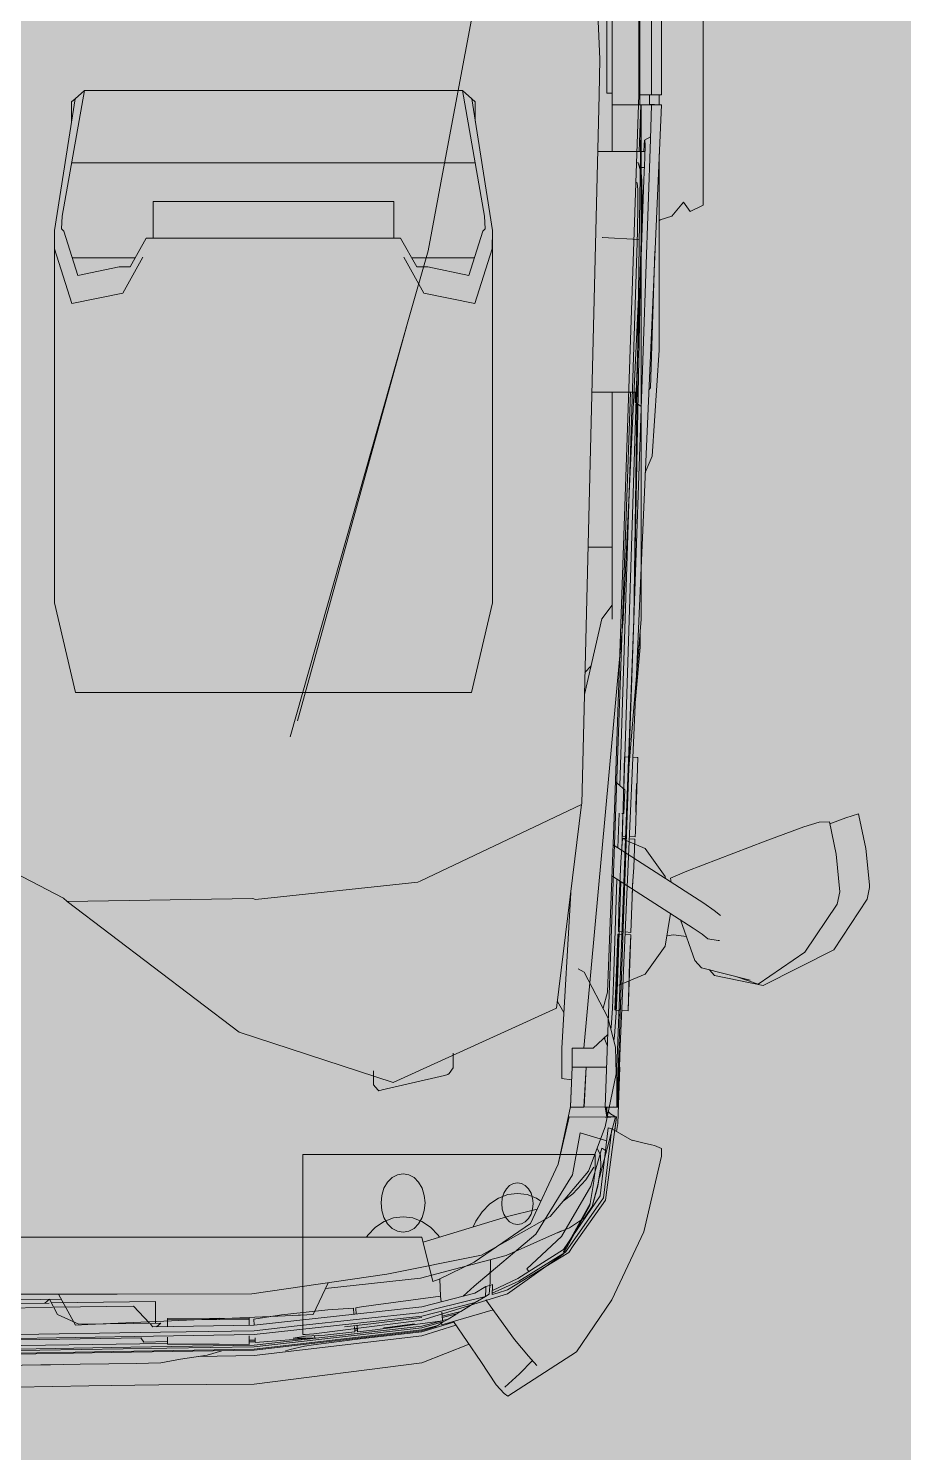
# Model space of a CAD drawing. Header units: millimetres. Extents: x -284281 to 1648660, y -821378 to -151356.
# Drawn here: x 375791 to 376384, y -259145 to -258179 of the extents above; entities that cross this region are included whole.
import ezdxf

# ---------------------------------------------------------------- set-up
doc = ezdxf.new("R2010")
doc.units = ezdxf.units.MM
doc.header["$MEASUREMENT"] = 0
doc.layers.add('Cars', color=7, linetype='Continuous')
doc.layers.add('Sols_ Dalles', color=7, linetype='Continuous')

# ---------------------------------------------------------------- blocks, each defined once
blk = doc.blocks.new('Dalle_42_2', base_point=(373845.1, -242189.97))
at = {"layer": 'Sols_ Dalles', "linetype": 'Continuous', "lineweight": 0, "true_color": 0x3b3937}
blk.add_hatch(color=250, dxfattribs=at).paths.add_polyline_path([(373845.1, -242189.97), (373845.1, -243089.97), (373845.1, -247964.95), (373845.1, -248864.95), (373845.1, -253964.95), (373845.1, -254864.95), (373845.1, -259739.95), (373845.1, -260639.95), (377135.1, -260639.95), (377135.1, -259739.95), (377135.1, -254864.95), (377135.1, -253964.95), (377135.1, -248864.95), (377135.1, -247964.95), (377135.1, -243089.97), (377135.1, -242189.97)])
blk = doc.blocks.new('tir daf01_2')
at = {"layer": 'Cars', "color": 7, "linetype": 'Continuous', "lineweight": 13}
for p, q in [((337.04, 1555.13), (302.74, 1532.38)), ((344.93, 1556.74), (337.04, 1555.13)), ((346.79, 1556.74), (344.93, 1556.74)), ((371.42, 1554.14), (346.79, 1556.74)), ((393.68, 1549.4), (371.42, 1554.14)), ((394.8, 1549.18), (392.25, 1540.61)), ((394.8, 1549.18), (393.68, 1549.4)), ((342, 1536.46), (333.66, 1534.78)), ((367.48, 1534.02), (342, 1536.46)), ((392.25, 1540.61), (388.11, 1529.68)), ((302.74, 1532.38), (278.36, 1484.57)), ((301.09, 1512.89), (333.66, 1534.78)), ((389.34, 1529.42), (367.48, 1534.02)), ((389.34, 1529.42), (389.3, 1522.51)), ((389.3, 1522.51), (386.03, 1512.19)), ((279.44, 1481.17), (301.09, 1512.89)), ((386.03, 1512.19), (376.33, 1485.88)), ((285.3, 1451.58), (278.36, 1484.57)), ((279.44, 1481.17), (284.38, 1466.65)), ((376.33, 1485.88), (364.23, 1453.99)), ((290.46, 1442.77), (282.09, 1475.68)), ((285.3, 1451.58), (289.07, 1448.24)), ((309, 1454.16), (308.97, 1454.93)), ((310.04, 1446.95), (309, 1454.16)), ((329.33, 1451.43), (325.83, 1455.6)), ((334.27, 1444.24), (329.33, 1451.43)), ((364.23, 1453.99), (355.88, 1432.77)), ((290.46, 1442.77), (295.52, 1438.33)), ((313.25, 1443.14), (310.04, 1446.95)), ((317.39, 1437.11), (313.25, 1443.14)), ((373.84, 1382.77), (334.27, 1444.24)), ((807.43, 1443.85), (803.33, 1435.07)), ((807.43, 1443.85), (813.28, 1443.85)), ((813.28, 1443.85), (824.73, 1443.85)), ((824.73, 1443.85), (841.27, 1443.85)), ((841.27, 1443.85), (862.19, 1443.85)), ((862.19, 1443.85), (886.57, 1443.85)), ((886.57, 1443.85), (913.34, 1443.85)), ((913.34, 1443.85), (941.33, 1443.85)), ((295.52, 1438.33), (322.88, 1428.58)), ((311.76, 1432.54), (312.8, 1423.66)), ((352.88, 1381.97), (317.39, 1437.11)), ((355.88, 1432.77), (351.22, 1421.67)), ((809.53, 1430.63), (800.07, 1422.67)), ((803.33, 1435.07), (809.53, 1430.63)), ((327.25, 1421.78), (305.23, 1418.18)), ((312.8, 1423.66), (312.14, 1419.31)), ((348.42, 1422.26), (351.22, 1421.67)), ((800.07, 1422.67), (797.53, 1414.71)), ((162.85, 1415.57), (111.43, 1403.56)), ((165.41, 1415.62), (162.85, 1415.57)), ((167.96, 1415.66), (165.41, 1415.62)), ((169.87, 1410.85), (167.96, 1415.66)), ((170.37, 1408.88), (169.87, 1410.85)), ((195.93, 1385.82), (875.67, 1415.56)), ((305.23, 1418.18), (286.22, 1404.52)), ((352.38, 1418.18), (350.89, 1418.42)), ((371.43, 1404.52), (352.38, 1418.18)), ((637.28, 1409.21), (709.33, 1414.11)), ((776.37, 1411.22), (683.58, 1408.09)), ((709.33, 1414.11), (719.47, 1414.11)), ((719.47, 1414.11), (739.31, 1414.11)), ((739.31, 1414.11), (767.97, 1414.11)), ((767.97, 1414.11), (804.21, 1414.11)), ((796.83, 1414.11), (797.53, 1414.71)), ((804.21, 1414.11), (842.38, 1414.11)), ((875.67, 1415.56), (875.69, 1410.81)), ((875.67, 1408.96), (875.67, 1415.56)), ((882.24, 1414.11), (875.68, 1414.11)), ((875.69, 1410.81), (875.69, 1407.6)), ((882.24, 1415.56), (882.24, 1408.96)), ((882.24, 1415.56), (1383.11, 1415.56)), ((111.43, 1403.56), (65.27, 1381.94)), ((171.79, 1402.96), (170.37, 1408.88)), ((173.5, 1395.7), (171.79, 1402.96)), ((286.22, 1404.52), (278.73, 1386.75)), ((377.49, 1390.15), (371.43, 1404.52)), ((404.14, 1383.92), (882.24, 1400.37)), ((790.87, 1402.13), (411.72, 1390.05)), ((425.72, 1393.56), (526.84, 1401.94)), ((425.72, 1393.56), (526.84, 1401.94)), ((472.4, 1397.92), (507.78, 1401.11)), ((526.84, 1401.94), (484.76, 1398.46)), ((507.78, 1401.11), (516.73, 1401.11)), ((544.68, 1401.94), (526.84, 1401.94)), ((875.67, 1401.94), (526.84, 1396.89)), ((526.84, 1401.94), (544.68, 1401.94)), ((526.84, 1396.89), (785.17, 1401.94)), ((745.18, 1400.05), (526.84, 1389.74)), ((563.94, 1401.94), (544.68, 1401.94)), ((544.68, 1401.94), (563.94, 1401.94)), ((564.43, 1401.94), (563.94, 1401.94)), ((563.94, 1401.94), (594.53, 1401.94)), ((594.53, 1401.94), (648.01, 1401.94)), ((626.36, 1404.65), (637.28, 1409.21)), ((648.01, 1401.94), (725.24, 1401.94)), ((671.02, 1401.79), (673.9, 1397.81)), ((682.29, 1407.1), (683.58, 1408.09)), ((700.73, 1399.42), (824.69, 1403.71)), ((725.24, 1401.94), (785.17, 1401.94)), ((785.67, 1375.61), (784.19, 1400.17)), ((785.17, 1401.94), (875.67, 1401.94)), ((811.75, 1402.42), (790.87, 1402.13)), ((824.24, 1402.27), (811.75, 1402.42)), ((829.67, 1401.75), (824.24, 1402.27)), ((824.69, 1403.71), (839.6, 1404.26)), ((836.6, 1399.7), (829.67, 1401.75)), ((833.13, 1404.02), (833.16, 1402.23)), ((833.16, 1402.23), (833.16, 1402.19)), ((839.6, 1404.26), (848.45, 1404.48)), ((843.96, 1372.41), (843.96, 1404.37)), ((848.45, 1403.88), (843.96, 1403.65)), ((843.96, 1400.45), (875.64, 1401.57)), ((848.45, 1404.48), (851.72, 1404.4)), ((851.72, 1404.19), (848.45, 1403.88)), ((853.87, 1408.13), (851.72, 1404.19)), ((875.64, 1401.57), (875.67, 1401.57)), ((875.67, 1382.15), (875.64, 1401.57)), ((875.67, 1408.9), (875.67, 1408.96)), ((875.67, 1407.51), (875.67, 1408.9)), ((875.67, 1407.6), (882.24, 1407.6)), ((875.67, 1400.15), (875.67, 1407.51)), ((875.67, 1401.25), (875.67, 1401)), ((875.67, 1401), (875.67, 1400.94)), ((882.24, 1408.96), (882.24, 1401)), ((882.24, 1408.86), (882.24, 1406.47)), ((882.24, 1408.86), (1383.11, 1408.86)), ((882.24, 1406.47), (882.24, 1400.37)), ((882.24, 1400.37), (1549.63, 1400.37)), ((180.19, 1383.9), (173.44, 1395.81)), ((628.62, 1392.81), (195.96, 1377.47)), ((526.84, 1396.89), (222.89, 1385.47)), ((259.42, 1387.64), (425.72, 1393.56)), ((261.52, 1388.69), (261.19, 1393.11)), ((261.2, 1393.11), (261.19, 1393.11)), ((312.72, 1394.83), (261.2, 1393.11)), ((294.02, 1394), (261.2, 1393.11)), ((312.72, 1394.83), (294.02, 1394)), ((312.72, 1394.83), (313, 1390.94)), ((338.4, 1395.78), (314.45, 1394.88)), ((314.45, 1394.88), (314.74, 1391.02)), ((350.36, 1396.2), (338.4, 1395.78)), ((346.38, 1395.92), (338.4, 1395.78)), ((358.42, 1396.77), (346.38, 1395.92)), ((377.59, 1397.6), (358.42, 1396.77)), ((377.59, 1397.6), (377.88, 1393.78)), ((378.04, 1391.65), (378.23, 1389.15)), ((382.88, 1397.97), (379.18, 1397.77)), ((379.38, 1393.85), (379.18, 1397.77)), ((379.62, 1389.32), (379.5, 1391.7)), ((390.38, 1398.25), (382.88, 1397.97)), ((432.99, 1399.52), (390.38, 1398.25)), ((433.5, 1390.66), (390.88, 1389.39)), ((395.18, 1390.16), (411.2, 1390.67)), ((395.93, 1398.17), (395.92, 1398.24)), ((399.66, 1398.21), (395.93, 1398.17)), ((415.32, 1398.68), (399.66, 1398.21)), ((411.2, 1390.67), (416.57, 1384.35)), ((413.93, 1387.45), (789.52, 1399.41)), ((433.05, 1399.1), (432.99, 1399.52)), ((433.2, 1396.2), (433.05, 1399.1)), ((433.34, 1393.56), (433.5, 1390.66)), ((680.7, 1394.66), (628.62, 1392.81)), ((673.9, 1398.02), (677.17, 1398.34)), ((677.17, 1397.73), (673.9, 1397.81)), ((677.17, 1398.34), (685.91, 1398.79)), ((680.7, 1397.82), (677.17, 1397.73)), ((680.7, 1368.39), (680.7, 1398.52)), ((685.91, 1398.79), (700.73, 1399.42)), ((789.52, 1399.41), (807.98, 1399.65)), ((807.98, 1399.65), (818.02, 1399.53)), ((818.02, 1399.53), (822.73, 1399.1)), ((822.73, 1399.1), (823.02, 1398.33)), ((65.27, 1381.94), (30.09, 1358.12)), ((181.25, 1382.04), (134.61, 1376.36)), ((189.48, 1384.42), (148.2, 1373.6)), ((179.5, 1385.13), (185, 1385.98)), ((180.15, 1383.99), (189.31, 1385.14)), ((181.25, 1382.04), (180.19, 1383.9)), ((181.85, 1379.55), (181.25, 1382.04)), ((182.63, 1377.35), (218.46, 1384.86)), ((185, 1385.98), (223.04, 1387.41)), ((189.1, 1377.48), (189.1, 1381.24)), ((189.31, 1385.14), (189.31, 1385.13)), ((189.31, 1385.13), (189.32, 1385.11)), ((189.32, 1385.11), (189.32, 1384.38)), ((191.39, 1381.09), (189.48, 1384.42)), ((193.14, 1379.55), (191.39, 1381.09)), ((195.91, 1384.76), (195.74, 1378.54)), ((243.68, 1387.91), (195.91, 1386.17)), ((195.92, 1378.36), (195.91, 1386.17)), ((195.93, 1385.47), (196.24, 1382.76)), ((222.89, 1385.47), (195.93, 1385.47)), ((196.24, 1382.76), (196.01, 1362.88)), ((218.46, 1384.86), (236.64, 1384.48)), ((223.04, 1387.39), (223.04, 1387.15)), ((526.84, 1389.74), (236.02, 1363.05)), ((236.64, 1384.48), (256.8, 1379.34)), ((244.34, 1383.8), (241.15, 1383.34)), ((259.93, 1384.99), (244.34, 1383.8)), ((249.06, 1381.31), (250.09, 1381.46)), ((250.09, 1381.46), (263, 1382.44)), ((257.31, 1386.76), (259.42, 1387.64)), ((280.33, 1385.87), (259.93, 1384.99)), ((261.6, 1387.62), (261.83, 1384.46)), ((313.32, 1386.5), (261.83, 1384.46)), ((261.83, 1384.46), (261.87, 1384)), ((261.87, 1384), (294.63, 1385.33)), ((263, 1382.44), (280.62, 1383.2)), ((273.91, 1378.97), (404.14, 1383.92)), ((348.97, 1388.05), (280.33, 1385.87)), ((280.62, 1383.2), (350.65, 1385.43)), ((294.63, 1385.26), (294.6, 1385.76)), ((294.63, 1385.33), (313.35, 1386.02)), ((313.32, 1386.5), (313.11, 1389.4)), ((313.32, 1386.4), (313.32, 1386.5)), ((313.35, 1386.02), (313.32, 1386.4)), ((314.86, 1389.46), (315.09, 1386.43)), ((332.65, 1386.76), (315.09, 1386.43)), ((362.14, 1388.03), (332.65, 1386.76)), ((346.48, 1387.35), (346.37, 1387.35)), ((346.62, 1387.36), (346.48, 1387.35)), ((378.23, 1389.15), (362.14, 1388.03)), ((395.15, 1389.52), (370.01, 1388.72)), ((371.7, 1386.1), (395.29, 1386.86)), ((379.64, 1389.2), (379.62, 1389.32)), ((383.36, 1389.22), (379.64, 1389.2)), ((390.88, 1389.39), (383.36, 1389.22)), ((395.1, 1388.7), (395.18, 1390.16)), ((526.84, 1382.15), (544.68, 1382.15)), ((536.36, 1382.15), (526.98, 1375.24)), ((544.68, 1382.15), (563.94, 1382.15)), ((563.94, 1382.15), (594.53, 1382.15)), ((575.68, 1365.81), (575.68, 1382.15)), ((594.53, 1382.15), (648.01, 1382.15)), ((648.01, 1382.15), (680.7, 1382.15)), ((843.96, 1382.15), (875.67, 1382.15)), ((875.67, 1382.15), (882.27, 1382.15)), ((882.27, 1382.15), (1010.75, 1382.15)), ((883.45, 1382.15), (883.45, 1378.56)), ((134.61, 1376.36), (97.64, 1350.54)), ((99.56, 1349.24), (135.9, 1374.02)), ((128.57, 1368.74), (142.48, 1372.51)), ((143.21, 1372.41), (128.57, 1368.74)), ((135.9, 1374.02), (181.85, 1379.55)), ((168.08, 1375.19), (142.46, 1367.65)), ((142.48, 1372.51), (155.59, 1374.4)), ((155.59, 1374.4), (143.21, 1372.41)), ((147.93, 1373.29), (148.2, 1373.6)), ((152.49, 1366.21), (182.63, 1377.35)), ((163.43, 1374.24), (155.59, 1374.4)), ((163.43, 1374.24), (168.18, 1372.01)), ((166.65, 1377.72), (167.91, 1375.65)), ((167.91, 1375.65), (168.08, 1375.19)), ((173.14, 1378.5), (178.5, 1360.56)), ((189.45, 1353.1), (189.1, 1377.48)), ((189.31, 1378.53), (189.31, 1378.52)), ((189.31, 1378.52), (195.12, 1378.22)), ((195.96, 1377.47), (189.4, 1378.51)), ((193.56, 1378.69), (195.93, 1378.18)), ((195.92, 1378.54), (194.28, 1378.54)), ((195.92, 1378.36), (194.98, 1378.39)), ((195.72, 1377.51), (195.71, 1377.48)), ((196.01, 1362.88), (196.18, 1377.48)), ((223.04, 1378.43), (223.04, 1364.5)), ((245.13, 1379.22), (236.02, 1369.3)), ((242.97, 1376.86), (237.25, 1378.94)), ((241.73, 1377.31), (243.4, 1377.33)), ((256.8, 1379.34), (287.39, 1363.3)), ((263.2, 1375.99), (273.91, 1378.97)), ((526.98, 1375.24), (475.69, 1363.35)), ((785.67, 1375.31), (785.67, 1375.61)), ((888.8, 1378.56), (883.45, 1378.56)), ((990.3, 1378.56), (888.8, 1378.56)), ((129.35, 1367.14), (96.21, 1348.87)), ((97.63, 1348.93), (130.67, 1367.22)), ((142.46, 1367.65), (108.3, 1347.95)), ((120.84, 1363.36), (114.16, 1353.21)), ((128.57, 1368.74), (120.84, 1363.36)), ((121.9, 1340.18), (152.49, 1366.21)), ((144.16, 1369.43), (129.35, 1367.14)), ((130.67, 1367.22), (132.02, 1367.44)), ((137.29, 1355.58), (146.74, 1364.45)), ((149.55, 1370.25), (144.16, 1369.43)), ((146.74, 1364.45), (155.32, 1369.77)), ((153.06, 1370.77), (149.55, 1370.25)), ((163.86, 1370.77), (153.06, 1370.77)), ((163.86, 1370.76), (163.86, 1370.48)), ((163.86, 1370.48), (163.86, 1369.37)), ((163.86, 1369.37), (163.86, 1367.22)), ((163.86, 1367.22), (163.86, 1348.96)), ((223.04, 1364.5), (196.01, 1362.95)), ((223.04, 1364.5), (196.01, 1363.23)), ((196.07, 1353.87), (196.01, 1362.88)), ((196.01, 1362.88), (196.07, 1353.87)), ((223.04, 1364.5), (222.98, 1355.08)), ((223.04, 1355.08), (223.04, 1364.5)), ((236.01, 1363.05), (236.03, 1355.08)), ((236.02, 1369.3), (236.03, 1355.08)), ((401.17, 1361.52), (263, 1344.49)), ((287.39, 1363.3), (289.74, 1359.22)), ((490.74, 1363.72), (495.25, 1367.88)), ((30.09, 1358.12), (0, 1311.48)), ((150.17, 1355.35), (109.77, 1330.53)), ((114.16, 1353.21), (110.88, 1345.08)), ((132.25, 1348.99), (137.29, 1355.58)), ((178.5, 1360.56), (150.17, 1355.35)), ((196.44, 1353.87), (157.32, 1345.54)), ((157.32, 1345.54), (189.45, 1353.08)), ((189.45, 1353.08), (189.45, 1353.1)), ((222.98, 1355.08), (196.07, 1353.87)), ((196.07, 1353.87), (222.98, 1355.08)), ((222.98, 1355.08), (196.44, 1353.87)), ((214.47, 1354.69), (215.45, 1348.14)), ((232, 1355.08), (222.98, 1355.08)), ((222.98, 1355.08), (232, 1355.08)), ((236.03, 1355.08), (232, 1355.08)), ((232, 1355.08), (236.03, 1355.08)), ((236.03, 1348.14), (341.4, 1354.15)), ((69.42, 1311.24), (96.21, 1348.87)), ((97.64, 1350.54), (77.97, 1318.84)), ((79.7, 1318.25), (99.56, 1349.24)), ((108.3, 1347.95), (86.47, 1324.31)), ((112.13, 1347.9), (95.49, 1310.33)), ((157.32, 1345.54), (117.1, 1326.81)), ((117.13, 1326.86), (157.32, 1345.54)), ((163.86, 1348.96), (163.86, 1311.31)), ((263, 1344.49), (212.7, 1233.74)), ((215.45, 1348.14), (236.03, 1348.14)), ((260.06, 1349.51), (267.55, 1345.05)), ((95.66, 1293.64), (121.9, 1340.18)), ((134.28, 1330.83), (132.25, 1333.87)), ((15.16, 1319.49), (24.14, 1328.12)), ((27.11, 1325.48), (20.77, 1331.12)), ((38.39, 1316.01), (27.11, 1325.48)), ((109.77, 1330.53), (74.57, 1288.74)), ((84.49, 1325.72), (86.47, 1324.31)), ((90.91, 1288.7), (117.13, 1326.86)), ((118.3, 1323.32), (116.89, 1320.75)), ((120.55, 1325.52), (118.3, 1323.32)), ((123.48, 1327.21), (120.55, 1325.52)), ((121.8, 1311.29), (126.81, 1331.34)), ((126.89, 1328.27), (123.48, 1327.21)), ((130.56, 1328.63), (126.89, 1328.27)), ((134.22, 1328.27), (130.56, 1328.63)), ((137.63, 1327.21), (134.22, 1328.27)), ((136.69, 1324.53), (134.28, 1330.83)), ((137.5, 1318), (136.69, 1324.53)), ((140.56, 1325.52), (137.63, 1327.21)), ((142.81, 1323.32), (140.56, 1325.52)), ((144.22, 1320.75), (142.81, 1323.32)), ((836.12, 1268.58), (1166.78, 1330.49)), ((6.08, 1309.4), (15.16, 1319.49)), ((65.45, 1296.55), (38.39, 1316.01)), ((77.97, 1318.84), (69.75, 1300.94)), ((71.59, 1301), (79.7, 1318.25)), ((116.89, 1320.75), (116.41, 1318)), ((116.41, 1318), (116.89, 1315.25)), ((116.89, 1315.25), (118.3, 1312.69)), ((136.69, 1311.48), (137.5, 1318)), ((142.81, 1312.69), (144.22, 1315.25)), ((144.7, 1318), (144.22, 1320.75)), ((144.22, 1315.25), (144.7, 1318)), ((0, 1311.48), (1.81, 1308.92)), ((1.81, 1308.92), (7.64, 1303.66)), ((7.64, 1303.66), (23.6, 1293.23)), ((51.47, 1253.17), (69.42, 1311.24)), ((95.49, 1310.33), (80.02, 1252.2)), ((104.55, 1253.99), (121.8, 1311.29)), ((118.3, 1312.69), (120.55, 1310.49)), ((120.55, 1310.49), (123.48, 1308.8)), ((123.48, 1308.8), (126.89, 1307.74)), ((126.89, 1307.74), (130.56, 1307.38)), ((130.36, 1299.32), (134.28, 1305.18)), ((130.56, 1307.38), (134.22, 1307.74)), ((134.22, 1307.74), (137.63, 1308.8)), ((134.28, 1305.18), (136.69, 1311.48)), ((137.63, 1308.8), (140.56, 1310.49)), ((140.56, 1310.49), (142.81, 1312.69)), ((163.86, 1311.31), (163.86, 1253.21)), ((48.3, 1266.76), (58.58, 1301.49)), ((63.49, 1289.42), (67.71, 1296.37)), ((67.71, 1296.37), (69.17, 1298.76)), ((69.17, 1298.76), (77.35, 1299.47)), ((69.77, 1289.07), (74.32, 1296.55)), ((77.35, 1299.47), (92.65, 1299.64)), ((118.59, 1289.73), (125.07, 1294.11)), ((125.07, 1294.11), (130.36, 1299.32)), ((477.11, 1286.78), (537.81, 1301.06)), ((537.81, 1301.06), (790.25, 1301.06)), ((777.97, 1300.9), (740.97, 1289.21)), ((790.25, 1301.06), (777.97, 1300.9)), ((790.25, 1301.06), (879.74, 1286.98)), ((22.73, 1253.13), (35.24, 1285.19)), ((23.6, 1293.23), (50.61, 1274.56)), ((54.28, 1253.18), (63.49, 1289.42)), ((57.54, 1279.62), (63.07, 1288.72)), ((60.65, 1253.18), (69.77, 1289.07)), ((63.07, 1288.72), (63.32, 1288.73)), ((74.57, 1288.74), (67.77, 1281.19)), ((79.26, 1264.89), (90.89, 1288.67)), ((82.75, 1229.42), (95.66, 1293.64)), ((90.89, 1288.67), (90.91, 1288.7)), ((114.79, 1287.99), (118.59, 1289.73)), ((477.11, 1286.78), (477.11, 1018.36)), ((747.98, 1254.61), (740.97, 1289.21)), ((771.81, 1288.88), (771.81, 1246.31)), ((836.18, 1289.35), (836.18, 1015.79)), ((864.51, 1289.37), (877.64, 1289.37)), ((877.64, 1289.37), (879.74, 1286.98)), ((879.74, 1286.98), (885.21, 1280.73)), ((40.97, 1253.19), (48.12, 1276.28)), ((43.73, 1253.19), (50.31, 1274.77)), ((52.27, 1270.95), (55.45, 1276.19)), ((53.29, 1266.97), (55.88, 1276.89)), ((54.24, 1266.9), (57.54, 1279.62)), ((55.45, 1276.19), (55.7, 1276.2)), ((55.88, 1276.89), (57.11, 1278.92)), ((57.11, 1278.92), (57.36, 1278.93)), ((45, 1221.57), (51.08, 1267.11)), ((46.47, 1253.19), (50.56, 1268.14)), ((47.5, 1253.19), (50.93, 1265.97)), ((48.04, 1263.98), (50.13, 1267.43)), ((48.3, 1266.76), (49.46, 1266.34)), ((50.13, 1267.43), (50.37, 1267.45)), ((50.56, 1268.14), (51.84, 1270.24)), ((51.08, 1267.11), (51.89, 1267.08)), ((51.23, 1267.1), (52.27, 1270.95)), ((51.84, 1270.24), (52.08, 1270.25)), ((51.89, 1267.08), (56.99, 1266.7)), ((67.88, 1265.87), (61.79, 1220.34)), ((67.88, 1265.87), (63.95, 1266.17)), ((79.25, 1265.43), (67.86, 1265.77)), ((79.26, 1264.89), (77.82, 1260.58)), ((79.25, 1265.43), (79.26, 1264.89)), ((107.93, 1265.23), (109.26, 1264.33)), ((217.52, 1268.57), (207.67, 1226.31)), ((218.15, 1270.85), (217.52, 1268.57)), ((218.69, 1271.61), (218.15, 1270.85)), ((222.7, 1274.47), (218.69, 1271.61)), ((226.23, 1274.47), (222.7, 1274.47)), ((232.54, 1274.47), (226.23, 1274.47)), ((776.62, 1257.44), (836.12, 1268.58)), ((46.96, 1262.21), (44.29, 1253.19)), ((44.94, 1253.19), (48.04, 1263.98)), ((47.61, 1263.28), (46.96, 1262.21)), ((47.61, 1263.28), (47.84, 1263.29)), ((107.79, 1253.19), (77.82, 1260.58)), ((109.26, 1264.33), (114.55, 1259.12)), ((114.55, 1259.12), (118.46, 1253.27)), ((131, 1255.36), (125.86, 1254.85)), ((136.15, 1254.85), (131, 1255.36)), ((731.58, 1244.66), (776.62, 1257.44)), ((8.26, 1139.47), (22.73, 1253.13)), ((27.62, 1139.44), (40.97, 1253.19)), ((44.29, 1253.19), (31.22, 1139.44)), ((31.9, 1139.44), (44.94, 1253.19)), ((33.51, 1139.44), (46.47, 1253.19)), ((34.59, 1139.44), (47.5, 1253.19)), ((39.07, 1213.14), (43.73, 1253.19)), ((41.73, 1139.44), (54.28, 1253.18)), ((42.32, 1179.92), (51.47, 1253.17)), ((46.92, 1231.42), (49.15, 1248.16)), ((48.09, 1139.44), (60.65, 1253.18)), ((53.41, 1253.19), (49.15, 1218.58)), ((80.02, 1252.2), (73.13, 1187.86)), ((107.79, 1139.44), (107.79, 1253.19)), ((113.8, 1247.9), (111.81, 1244.3)), ((116.96, 1250.99), (113.8, 1247.9)), ((121.07, 1253.36), (116.96, 1250.99)), ((118.46, 1253.27), (120.87, 1246.97)), ((120.87, 1246.97), (121.68, 1240.44)), ((125.86, 1254.85), (121.07, 1253.36)), ((140.94, 1253.36), (136.15, 1254.85)), ((145.05, 1250.99), (140.94, 1253.36)), ((148.21, 1247.9), (145.05, 1250.99)), ((150.19, 1244.3), (148.21, 1247.9)), ((163.86, 1253.21), (163.86, 1218.58)), ((747.98, 1254.61), (772.21, 1241.04)), ((111.81, 1244.3), (111.14, 1240.44)), ((111.14, 1240.44), (111.81, 1236.58)), ((111.81, 1236.58), (113.8, 1232.98)), ((121.68, 1240.44), (120.87, 1233.92)), ((148.21, 1232.98), (150.19, 1236.58)), ((150.87, 1240.44), (150.19, 1244.3)), ((150.19, 1236.58), (150.87, 1240.44)), ((447.05, 1163.92), (731.58, 1244.66)), ((725.85, 1243.03), (457.87, 1168.98)), ((46.12, 1227.45), (46.26, 1227.45)), ((46.26, 1227.45), (46.92, 1231.42)), ((69.3, 1137.85), (82.75, 1229.42)), ((113.8, 1232.98), (116.96, 1229.89)), ((118.46, 1227.62), (114.55, 1221.76)), ((116.96, 1229.89), (121.07, 1227.52)), ((120.87, 1233.92), (118.46, 1227.62)), ((121.07, 1227.52), (125.86, 1226.03)), ((136.15, 1226.03), (140.94, 1227.52)), ((140.94, 1227.52), (145.05, 1229.89)), ((145.05, 1229.89), (148.21, 1232.98)), ((207.67, 1226.31), (207.09, 1224.04)), ((212.7, 1233.74), (246.86, 1129.34)), ((809.96, 1234.17), (785.17, 1234.17)), ((809.96, 1070.98), (809.96, 1234.17)), ((44.03, 1213.54), (45, 1221.57)), ((49.15, 1218.58), (47.02, 1200.84)), ((61.79, 1220.34), (60.62, 1212.32)), ((109.26, 1216.55), (107.79, 1215.56)), ((114.55, 1221.76), (109.26, 1216.55)), ((125.86, 1226.03), (131, 1225.52)), ((131, 1225.52), (136.15, 1226.03)), ((163.86, 1218.58), (163.86, 1200.84)), ((207.09, 1224.04), (207.63, 1223.28)), ((207.63, 1223.28), (211.21, 1220.42)), ((211.21, 1220.42), (214.74, 1220.42)), ((214.74, 1220.42), (220.64, 1220.42)), ((36.72, 1193.52), (39.07, 1213.14)), ((41.47, 1187.32), (43.72, 1207.81)), ((43.68, 1209.57), (44.03, 1213.54)), ((43.68, 1209.57), (47.85, 1209.26)), ((47.21, 1207.6), (43.72, 1207.81)), ((44.57, 1207.76), (44.77, 1209.49)), ((45.59, 1207.7), (45.78, 1209.41)), ((59.73, 1206.82), (55.56, 1207.08)), ((55.73, 1208.66), (59.67, 1208.37)), ((59.67, 1208.37), (59.91, 1208.36)), ((60.62, 1212.32), (59.91, 1208.36)), ((59.73, 1206.82), (58.64, 1189.54)), ((163.86, 1200.84), (163.86, 1189.57)), ((34.93, 1179.81), (36.72, 1193.52)), ((58.64, 1189.54), (55.18, 1158.01)), ((76.9, 1189.62), (55.29, 1179.54)), ((163.86, 1189.57), (163.86, 1184.43)), ((33.99, 1173.58), (34.93, 1179.81)), ((36.31, 1140.31), (39.65, 1180.56)), ((39.35, 1173.94), (39.65, 1180.56)), ((41.05, 1180.47), (39.65, 1180.56)), ((40.68, 1174.38), (41.47, 1187.32)), ((41.77, 1174.1), (42.32, 1179.92)), ((54.92, 1171.03), (55.29, 1179.54)), ((163.86, 1184.43), (163.86, 1175.09)), ((31.74, 1163.93), (33.99, 1173.58)), ((39.35, 1165.89), (40.68, 1174.38)), ((39.35, 1165.89), (39.35, 1173.94)), ((41.75, 1172.45), (41.77, 1174.1)), ((41.75, 1172.45), (163.86, 1172.45)), ((48.54, 1026.86), (54.92, 1171.03)), ((54.92, 1171.03), (54.84, 1169.26)), ((163.86, 1175.09), (163.86, 1172.45)), ((30.79, 1160.81), (31.74, 1163.93)), ((447.03, 1163.91), (447.05, 1163.92)), ((55.18, 1158.01), (52.32, 1139.32)), ((7.69, 1074.87), (8.26, 1139.47)), ((27.01, 1102.04), (27.62, 1139.44)), ((31.22, 1139.44), (29.63, 1042.58)), ((30.34, 1044.31), (31.9, 1139.44)), ((32.05, 1050.65), (33.51, 1139.44)), ((33.22, 1055.91), (34.59, 1139.44)), ((39.67, 1140.1), (36.31, 1140.31)), ((36.83, 1136.03), (36.89, 1139.44)), ((36.89, 1139.44), (36.98, 1140.27)), ((37.89, 1136.03), (37.94, 1139.44)), ((37.94, 1139.44), (38.03, 1140.2)), ((40.61, 1071.18), (41.73, 1139.44)), ((46.97, 1070.94), (48.09, 1139.44)), ((52.32, 1139.32), (48.11, 1139.58)), ((107.79, 778.46), (107.79, 1139.44)), ((35.16, 1136.03), (35.17, 1115.91)), ((40.88, 1136.03), (35.16, 1136.03)), ((51.92, 1136.03), (48.04, 1136.03)), ((51.92, 1136.03), (51.84, 1080.71)), ((52.13, 1136.03), (51.92, 1136.03)), ((52.85, 1136.03), (52.13, 1136.03)), ((52.85, 1136.03), (52.13, 1136.03)), ((52.72, 1115.91), (52.85, 1136.03)), ((69.29, 1046.71), (69.3, 1137.85)), ((246.86, 1129.34), (335.32, 1012.76)), ((30.86, 1117.55), (27.84, 1107.58)), ((35.17, 1115.91), (35.17, 1080.71)), ((52.85, 1115.91), (51.89, 1115.91)), ((52.72, 1080.71), (52.85, 1115.91)), ((27.84, 1107.58), (25.16, 1089.7)), ((25.16, 1089.7), (22.55, 1076.27)), ((7.43, 1058.52), (7.69, 1074.87)), ((22.55, 1076.27), (22.28, 1059.49)), ((39.97, 1080.71), (35.17, 1080.71)), ((35.62, 1061.98), (35.93, 1080.71)), ((36.72, 1064.64), (36.98, 1080.71)), ((47.01, 1073.33), (49.56, 1076.29)), ((51.84, 1080.71), (47.13, 1080.71)), ((49.56, 1076.29), (48.92, 1020.69)), ((49.52, 1072.67), (64.32, 1072.67)), ((52.72, 1080.71), (51.84, 1080.71)), ((64.32, 1072.67), (63.2, 1002.22)), ((39.59, 1063.24), (35, 778.46)), ((35.81, 778.46), (40.61, 1071.18)), ((36.72, 1064.64), (39.58, 1062.78)), ((48.84, 1069.18), (46.97, 1070.94)), ((61.11, 1057.68), (49.47, 1068.59)), ((772.21, 1064.1), (747.98, 1050.53)), ((785.17, 1070.98), (809.96, 1070.98)), ((6.92, 1027.48), (7.43, 1058.52)), ((22.28, 1059.49), (21.97, 1041.08)), ((28.67, 778.46), (33.22, 1055.91)), ((30.97, 778.46), (35.62, 1061.98)), ((60.26, 1003.76), (61.11, 1057.68)), ((771.81, 1058.83), (771.81, 1016.26)), ((25.98, 778.46), (30.34, 1044.31)), ((27.58, 778.46), (32.05, 1050.65)), ((69.29, 778.46), (69.29, 1046.71)), ((740.97, 1015.93), (747.98, 1050.53)), ((21.97, 1041.08), (21.64, 1021.51)), ((29.63, 1042.58), (25.29, 778.46)), ((6.11, 978.27), (6.92, 1027.48)), ((48.17, 1018.35), (48.54, 1026.86)), ((879.74, 1018.16), (885.21, 1024.41)), ((21.64, 1021.51), (21.28, 998.58)), ((48.17, 1018.35), (69.29, 1006.97)), ((48.92, 1020.69), (55.41, 1006.3)), ((537.81, 1004.08), (477.11, 1018.36)), ((740.97, 1015.93), (777.97, 1004.24)), ((879.74, 1018.16), (790.25, 1004.08)), ((864.51, 1015.77), (877.64, 1015.77)), ((877.64, 1015.77), (879.74, 1018.16)), ((55.41, 1006.3), (65.9, 1000.8)), ((63.27, 854.07), (65.8, 1008.85)), ((777.97, 1004.24), (790.25, 1004.08)), ((21.28, 998.58), (20.68, 963.76)), ((21.21, 994.82), (21.32, 1001.45)), ((59.2, 935.97), (60.25, 1002.73)), ((63.18, 1000.55), (62.18, 937.73)), ((65.9, 1000.8), (63.13, 997.6)), ((790.25, 1004.08), (537.81, 1004.08))]:
    blk.add_line(p, q, dxfattribs=at)
at = {"layer": 'Cars', "color": 7, "linetype": 'Continuous', "lineweight": 5}
for p, q in [((852.35, 1408.07), (213.2, 1385.94)), ((875.67, 1408.9), (852.35, 1408.07)), ((875.67, 1401.25), (875.67, 1408.9)), ((875.67, 1400.94), (875.67, 1401.25)), ((879.66, 1400.94), (875.67, 1400.94)), ((882.24, 1400.94), (879.66, 1400.94)), ((1078.59, 1400.94), (882.24, 1400.94)), ((189.32, 1385.11), (139.98, 1378.59)), ((189.32, 1384.3), (189.32, 1385.11)), ((189.35, 1379.36), (189.32, 1384.3)), ((213.2, 1385.94), (195.95, 1385.72)), ((195.95, 1385.72), (195.95, 1380.71)), ((195.95, 1380.71), (195.95, 1377.97)), ((132.91, 1377.68), (102.04, 1355.82)), ((139.98, 1378.59), (132.91, 1377.68)), ((193.56, 1378.69), (189.35, 1379.36)), ((195.95, 1377.97), (193.56, 1378.69)), ((401.72, 1361.53), (882.24, 1373.35)), ((882.24, 1373.35), (906.58, 1373.73)), ((906.58, 1373.73), (1000.15, 1369.92)), ((349.44, 1252.45), (401.17, 1361.52)), ((401.17, 1361.52), (401.72, 1361.53)), ((97.41, 1352.78), (75.35, 1316.36)), ((102.04, 1355.82), (97.41, 1352.78)), ((75.35, 1316.36), (72.05, 1311.28)), ((69.9, 1304.28), (68.9, 1300.91)), ((72.05, 1311.28), (69.9, 1304.28)), ((67.71, 1296.37), (59.19, 1262.45)), ((72.79, 1296.55), (67.71, 1296.37)), ((68.9, 1300.91), (74.93, 1301.1)), ((74.32, 1296.55), (72.79, 1296.55)), ((75.34, 1300.04), (74.32, 1296.55)), ((74.93, 1301.1), (75.66, 1301.1)), ((75.66, 1301.1), (75.34, 1300.04)), ((789.82, 1294.58), (759.95, 1285.14)), ((791.6, 1296.21), (789.82, 1294.58)), ((800, 1295.71), (791.6, 1296.21)), ((885.21, 1280.73), (800, 1295.71)), ((759.95, 1285.14), (765.68, 1257.22)), ((885.21, 1144.6), (885.21, 1280.73)), ((59.19, 1262.45), (56.83, 1253.17)), ((765.68, 1257.22), (765.68, 1249.75)), ((56.83, 1253.17), (47.63, 1168.56)), ((336.76, 1140.47), (348.5, 1250.48)), ((348.5, 1250.48), (349.44, 1252.45)), ((765.68, 1249.75), (785.17, 1238.82)), ((785.17, 1238.82), (785.17, 1095.98)), ((47.63, 1168.56), (44.42, 1139.44)), ((44.42, 1139.44), (43.66, 1093.54)), ((337.38, 1138.58), (336.76, 1140.47)), ((885.21, 1024.41), (885.21, 1144.6)), ((335.32, 1012.76), (337.38, 1138.58)), ((43.66, 1093.54), (43.38, 1076.07)), ((785.17, 1095.98), (785.17, 1066.32)), ((43.38, 1076.07), (39.72, 853.41)), ((785.17, 1066.32), (765.68, 1055.39)), ((765.68, 1055.39), (765.68, 1047.92)), ((765.68, 1047.92), (759.95, 1020)), ((800, 1009.43), (885.21, 1024.41)), ((759.95, 1020), (789.82, 1010.56)), ((337.58, 1010.31), (335.32, 1012.76)), ((427.09, 838.86), (337.58, 1010.31)), ((789.82, 1010.56), (791.6, 1008.93)), ((791.6, 1008.93), (800, 1009.43))]:
    blk.add_line(p, q, dxfattribs=at)

msp = doc.modelspace()

# ---------------------------------------------------------------- block references
at = {"layer": 'Cars', "color": 7, "linetype": 'Continuous', "lineweight": 20, "xscale": -1, "zscale": 1000, "rotation": 270}
msp.add_blockref('tir daf01_2', (374804.74892, -259106.45935), dxfattribs=at)
at = {"layer": 'Sols_ Dalles', "color": 250, "linetype": 'Continuous', "lineweight": 5, "true_color": 0x1f1f1f}
msp.add_blockref('Dalle_42_2', (373845.10267, -242189.97435), dxfattribs=at)

doc.saveas('drawing.dxf')
